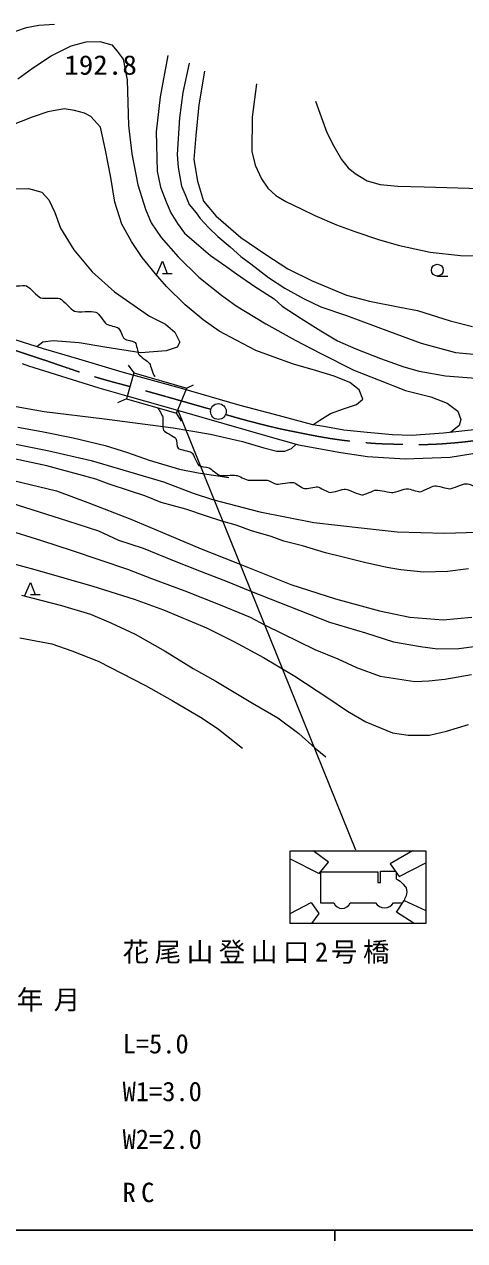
# Model space of a CAD drawing. Units: millimetres, scale not verified. Extents: x 40000 to 680000, y 20000 to 380000.
# Drawn here: x 238696 to 280258, y 204000 to 318693 of the extents above; entities that cross this region are included whole.
import ezdxf
from ezdxf.enums import TextEntityAlignment as Align

# ---------------------------------------------------------------- set-up
doc = ezdxf.new("R2010")
doc.units = ezdxf.units.MM
doc.header["$LTSCALE"] = 1000
doc.linetypes.add('CHAIN', pattern=[18.5, 12, -1.5, 3.5, -1.5])
for name, color, linetype, lineweight in [('M-BMK', 2, 'CHAIN', 13), ('M-TTL-BAND', 7, 'Continuous', 25), ('M-WORK', 1, 'Continuous', 13)]:
    doc.layers.add(name, color=color, linetype=linetype, lineweight=lineweight)
doc.layers.add('M-STR-HTXT', color=7, linetype='Continuous')
doc.styles.add('ＭＳ ゴシック', font='')
doc.styles.get('ＭＳ ゴシック').set_extended_font_data('MS Gothic')

msp = doc.modelspace()

# ---------------------------------------------------------------- linework, layer by layer
at = {"layer": 'M-BMK'}
for points, knots in [([(164962, 288601), (166219, 289740), (166556, 290037), (167598, 290934), (169076, 292207), (169930, 292889), (171456, 294104), (172337, 294806), (172863, 295158), (173754, 295848), (175015, 296825), (175684, 297421), (176965, 298372), (178167, 299264), (178788, 299858), (180105, 300568), (181105, 301107), (181704, 301352), (182793, 301676), (183770, 301967), (184335, 302069), (185337, 302257), (185936, 302370), (186275, 302433), (186883, 302469), (188039, 302538), (188692, 302424), (189845, 302312), (190848, 302215), (191399, 302073), (192396, 301929), (193184, 301816), (193627, 301766), (194414, 301649), (195896, 301428), (196738, 301361), (198203, 301047), (200132, 300632), (201181, 300266), (203087, 299754), (204472, 299382), (205249, 299175), (206630, 298783), (208586, 298227), (209679, 297904), (211616, 297285), (212766, 296917), (213388, 296646), (214536, 296272), (215855, 295843), (216617, 295676), (217929, 295226), (219471, 294696), (220284, 294260), (221821, 293714), (222661, 293416), (223163, 293340), (223996, 293024), (224563, 292808), (224844, 292600), (225408, 292377), (227313, 291626), (228435, 291352), (230364, 290664), (232288, 289978), (233337, 289513), (235263, 288832), (237080, 288190), (238112, 287870), (239941, 287263), (242182, 286518), (243417, 286038), (245681, 285370), (247122, 284944), (247943, 284754), (249390, 284354), (252095, 283606), (252944, 283358), (256302, 282398)], [0, 0, 0, 0, 1, 1, 1, 2, 2, 2, 3, 3, 3, 4, 4, 4, 5, 5, 5, 6, 6, 6, 7, 7, 7, 8, 8, 8, 9, 9, 9, 10, 10, 10, 11, 11, 11, 12, 12, 12, 13, 13, 13, 14, 14, 14, 15, 15, 15, 16, 16, 16, 17, 17, 17, 18, 18, 18, 19, 19, 19, 20, 20, 20, 21, 21, 21, 22, 22, 22, 23, 23, 23, 24, 24, 24, 25, 25, 25, 26, 26, 26, 26]), ([(257706, 281909), (259001, 281533), (259347, 281438), (260407, 281163), (261809, 280800), (262597, 280603), (264018, 280322), (266254, 279880), (267507, 279606), (269774, 279368), (271212, 279217), (272022, 279149), (273467, 279122), (275455, 279084), (276574, 279027), (278556, 279183), (280086, 279304), (280947, 279388), (282455, 279676), (284369, 280041), (285457, 280223), (287308, 280835), (288752, 281313), (289513, 281716), (290929, 282271), (293013, 283089), (294166, 283584), (296275, 284334), (297664, 284828), (298474, 285007), (299886, 285431), (302491, 286213), (303954, 286638), (306565, 287401), (308835, 288065), (310118, 288399), (312382, 289084), (314432, 289704), (315547, 290163), (317605, 290756), (319066, 291178), (319877, 291458), (321370, 291751), (322441, 291962), (323051, 292032), (324137, 292148), (325183, 292260), (325773, 292297), (326825, 292333), (328499, 292390), (329441, 292411), (331113, 292305), (332466, 292220), (333211, 292035), (334554, 291840), (335824, 291656), (336538, 291567), (337802, 291348), (338653, 291200), (339114, 291025), (339971, 290917), (341158, 290767), (341832, 290762), (343028, 290698), (344168, 290637), (344807, 290590), (345949, 290575), (347915, 290550), (349019, 290512), (350983, 290616), (352118, 290676), (352501, 290698), (353884, 290829)], [0, 0, 0, 0, 1, 1, 1, 2, 2, 2, 3, 3, 3, 4, 4, 4, 5, 5, 5, 6, 6, 6, 7, 7, 7, 8, 8, 8, 9, 9, 9, 10, 10, 10, 11, 11, 11, 12, 12, 12, 13, 13, 13, 14, 14, 14, 15, 15, 15, 16, 16, 16, 17, 17, 17, 18, 18, 18, 19, 19, 19, 20, 20, 20, 21, 21, 21, 22, 22, 22, 23, 23, 23, 24, 24, 24, 24])]:
    msp.add_open_spline(points, degree=3, knots=knots, dxfattribs=at)
at = {"layer": 'M-TTL-BAND'}
for p, q in [((40000, 205000), (579000, 205000)), ((268000, 205000), (268000, 204000))]:
    msp.add_line(p, q, dxfattribs=at)
at = {"layer": 'M-WORK'}
for p, q in [((237796, 318023), (238916, 318381)), ((238916, 318381), (240081, 318629)), ((240081, 318629), (241551, 318693)), ((241218, 315707), (243126, 316662)), ((243126, 316662), (244539, 317029)), ((244539, 317029), (245815, 317075)), ((245815, 317075), (246943, 316744)), ((246943, 316744), (247448, 316175)), ((239466, 314570), (241218, 315707)), ((247448, 316175), (248035, 315405)), ((252234, 315747), (251515, 311868)), ((238089, 313542), (239466, 314570)), ((248035, 315405), (248409, 313449)), ((254240, 315038), (253671, 312258)), ((255713, 314277), (255173, 311092)), ((248409, 313449), (248516, 309151)), ((253671, 312258), (253351, 309862)), ((260594, 313084), (260209, 309928)), ((251515, 311868), (251142, 308554)), ((255173, 311092), (254878, 308215)), ((266169, 311435), (267261, 308498)), ((239438, 309940), (235982, 308592)), ((240902, 310454), (239438, 309940)), ((242456, 310724), (240902, 310454)), ((243445, 310582), (242456, 310724)), ((244383, 310313), (243445, 310582)), ((244974, 310004), (244383, 310313)), ((245873, 309003), (244974, 310004)), ((253351, 309862), (253137, 306422)), ((260209, 309928), (260176, 306700)), ((246374, 306832), (245873, 309003)), ((248516, 309151), (248840, 306472)), ((251142, 308554), (251248, 304844)), ((254878, 308215), (254698, 305941)), ((267261, 308498), (267916, 307212)), ((246862, 304250), (246374, 306832)), ((248840, 306472), (249416, 303559)), ((253137, 306422), (253215, 305190)), ((260176, 306700), (260471, 305416)), ((267916, 307212), (268623, 305934)), ((253215, 305190), (253524, 303427)), ((254698, 305941), (255045, 303912)), ((260471, 305416), (261075, 304119)), ((268623, 305934), (269272, 305161)), ((269272, 305161), (269908, 304630)), ((247234, 301925), (246862, 304250)), ((251248, 304844), (251557, 303354)), ((261075, 304119), (261679, 303245)), ((269908, 304630), (271055, 303948)), ((271055, 303948), (272293, 303575)), ((237695, 303183), (239098, 303219)), ((239098, 303219), (240357, 302878)), ((240357, 302878), (241022, 302140)), ((249416, 303559), (250135, 301275)), ((251557, 303354), (252096, 301966)), ((253524, 303427), (253871, 302647)), ((255045, 303912), (255623, 302011)), ((261679, 303245), (262437, 302552)), ((272293, 303575), (273938, 303444)), ((273938, 303444), (276448, 303378)), ((276448, 303378), (282868, 303167)), ((241022, 302140), (241578, 300965)), ((247902, 299844), (247234, 301925)), ((252096, 301966), (252533, 300913)), ((253871, 302647), (254264, 301704)), ((254264, 301704), (254900, 300917)), ((255623, 302011), (256766, 300623)), ((262437, 302552), (263387, 301974)), ((263387, 301974), (264827, 301289)), ((241578, 300965), (242117, 299472)), ((250135, 301275), (250674, 299980)), ((252533, 300913), (253142, 299899)), ((254900, 300917), (255300, 300373)), ((256766, 300623), (259142, 298594)), ((264827, 301289), (266112, 300679)), ((266112, 300679), (268175, 299773)), ((242117, 299472), (243358, 297440)), ((248801, 298226), (247902, 299844)), ((250674, 299980), (251627, 298577)), ((253142, 299899), (253830, 298995)), ((255300, 300373), (256119, 299508)), ((256119, 299508), (256945, 298702)), ((268175, 299773), (269896, 299157)), ((249829, 296697), (248801, 298226)), ((251627, 298577), (253210, 296779)), ((253830, 298995), (255157, 297850)), ((256945, 298702), (258111, 297699)), ((259142, 298594), (261480, 296975)), ((269896, 299157), (272208, 298360)), ((272208, 298360), (274109, 297846)), ((243358, 297440), (245102, 295354)), ((255157, 297850), (256272, 296880)), ((258111, 297699), (259127, 296789)), ((274109, 297846), (277012, 297204)), ((277012, 297204), (279876, 296883)), ((251088, 295156), (249829, 296697)), ((251160, 295073), (251738, 296348)), ((251738, 296348), (252193, 295211)), ((253210, 296779), (255152, 294837)), ((256272, 296880), (257700, 295877)), ((259127, 296789), (260090, 296094)), ((260090, 296094), (261742, 294809)), ((261480, 296975), (263573, 295652)), ((279876, 296883), (283729, 296870)), ((245102, 295354), (247206, 293484)), ((252128, 293961), (251088, 295156)), ((251747, 295211), (252648, 295211)), ((255152, 294837), (257310, 293147)), ((257700, 295877), (258716, 295169)), ((258716, 295169), (260446, 293957)), ((261742, 294809), (263282, 293800)), ((263573, 295652), (265860, 294496)), ((277675, 294953), (278664, 294953)), ((253862, 292253), (252128, 293961)), ((260446, 293957), (262270, 292814)), ((263282, 293800), (265038, 292830)), ((265860, 294496), (269110, 293161)), ((247206, 293484), (250505, 291162)), ((257310, 293147), (258677, 292158)), ((262270, 292814), (263028, 292120)), ((265038, 292830), (266696, 292070)), ((269110, 293161), (271280, 292595)), ((271280, 292595), (274132, 292017)), ((255571, 290840), (253862, 292253)), ((258677, 292158), (261482, 290449)), ((263028, 292120), (264839, 290964)), ((266696, 292070), (269101, 291238)), ((274132, 292017), (275815, 291696)), ((275815, 291696), (278897, 290746)), ((250505, 291162), (252016, 290425)), ((252016, 290425), (252897, 289652)), ((257073, 289774), (255571, 290840)), ((261482, 290449), (264251, 288921)), ((264839, 290964), (266689, 289782)), ((269101, 291238), (273158, 289717)), ((278897, 290746), (281004, 290193)), ((252897, 289652), (253364, 288735)), ((258743, 288875), (257073, 289774)), ((266689, 289782), (268269, 288858)), ((273158, 289717), (276159, 288643)), ((240504, 288079), (237835, 288930)), ((240435, 288735), (239892, 288274)), ((241424, 288861), (240435, 288735)), ((243857, 287121), (240504, 288079)), ((243869, 288663), (241424, 288861)), ((246297, 288249), (243869, 288663)), ((249678, 287710), (246297, 288249)), ((252070, 287908), (249678, 287710)), ((253113, 288267), (252070, 287908)), ((253364, 288735), (253113, 288267)), ((260554, 287950), (258743, 288875)), ((262173, 287346), (260554, 287950)), ((264251, 288921), (266625, 287680)), ((268269, 288858), (269977, 288087)), ((269977, 288087), (272327, 287175)), ((276159, 288643), (279397, 287751)), ((247942, 285887), (243857, 287121)), ((264087, 286640), (262173, 287346)), ((266625, 287680), (269808, 286097)), ((272327, 287175), (274520, 286408)), ((279397, 287751), (282510, 287476)), ((238508, 286726), (239086, 286507)), ((239086, 286507), (245736, 284419)), ((253452, 284372), (247942, 285887)), ((249025, 285841), (248326, 283384)), ((248498, 286567), (249025, 285841)), ((249025, 285841), (254019, 284381)), ((266180, 286049), (264087, 286640)), ((267927, 285522), (266180, 286049)), ((269808, 286097), (272110, 285162)), ((274520, 286408), (275970, 285986)), ((275970, 285986), (278438, 285564)), ((254619, 284668), (254019, 284381)), ((269430, 284932), (267927, 285522)), ((270291, 284238), (269430, 284932)), ((272110, 285162), (274663, 284155)), ((278438, 285564), (281310, 285334)), ((245736, 284419), (248378, 283647)), ((248326, 283384), (247489, 282988)), ((248326, 283384), (253063, 282034)), ((248378, 283647), (253377, 282244)), ((253063, 282034), (254019, 284381)), ((259083, 282742), (253452, 284372)), ((270059, 282851), (270637, 283352)), ((270637, 283352), (270291, 284238)), ((274663, 284155), (277073, 283562)), ((277073, 283562), (278619, 282968)), ((235063, 283171), (240565, 282182)), ((240565, 282182), (246266, 281499)), ((253172, 282302), (269938, 240854)), ((253377, 282244), (261667, 279871)), ((256176, 282437), (256302, 282398)), ((262309, 281888), (259083, 282742)), ((267593, 281990), (268826, 282452)), ((268826, 282452), (270059, 282851)), ((278619, 282968), (279608, 282231)), ((279608, 282231), (279896, 281422)), ((246266, 281499), (252740, 280636)), ((253534, 281281), (253063, 282034)), ((265938, 280916), (262309, 281888)), ((265938, 280916), (266578, 281361)), ((266578, 281361), (267593, 281990)), ((279896, 281422), (279752, 280864)), ((238081, 280716), (240347, 280302)), ((240347, 280302), (243296, 279709)), ((252740, 280636), (256282, 280060)), ((256282, 280060), (259285, 279341)), ((261667, 279871), (264563, 279043)), ((266975, 280759), (265938, 280916)), ((268847, 280411), (266975, 280759)), ((271067, 280200), (268847, 280411)), ((273434, 279980), (271067, 280200)), ((275233, 279934), (273434, 279980)), ((278260, 280145), (275233, 279934)), ((281444, 280493), (278260, 280145)), ((279752, 280864), (278923, 280217)), ((235758, 279517), (240883, 278502)), ((243296, 279709), (246317, 278989)), ((246317, 278989), (248421, 278306)), ((259285, 279341), (261317, 278748)), ((261317, 278748), (262540, 278442)), ((263277, 278442), (263925, 278712)), ((263925, 278712), (264351, 279104)), ((264563, 279043), (268573, 278306)), ((238903, 277471), (236435, 278003)), ((240883, 278502), (245019, 277552)), ((248421, 278306), (250489, 277587)), ((250489, 277587), (253330, 276760)), ((262540, 278442), (263277, 278442)), ((268573, 278306), (271090, 277946)), ((271090, 277946), (274651, 277731)), ((274651, 277731), (278895, 277875)), ((278895, 277875), (281808, 278360)), ((240812, 277076), (238903, 277471)), ((242215, 276700), (240812, 277076)), ((243839, 276259), (242215, 276700)), ((245019, 277552), (248525, 276524)), ((248525, 276524), (251827, 275561)), ((253330, 276760), (255092, 276400)), ((237668, 275675), (241750, 274704)), ((245445, 275819), (243839, 276259)), ((246720, 275342), (245445, 275819)), ((248629, 274691), (246720, 275342)), ((251827, 275561), (254640, 274495)), ((255092, 276400), (258006, 275950)), ((241750, 274704), (244699, 273607)), ((250060, 274223), (248629, 274691)), ((251620, 273617), (250060, 274223)), ((254640, 274495), (256451, 273891)), ((237437, 273567), (242774, 271880)), ((244699, 273607), (248763, 272025)), ((253932, 272966), (251620, 273617)), ((256451, 273891), (260933, 272709)), ((242774, 271880), (245695, 270948)), ((248763, 272025), (252342, 270514)), ((255895, 272305), (253932, 272966)), ((257345, 271846), (255895, 272305)), ((258693, 271461), (257345, 271846)), ((260933, 272709), (266033, 271720)), ((236882, 271100), (240317, 270021)), ((245695, 270948), (247583, 270067)), ((260143, 270938), (258693, 271461)), ((261987, 270406), (260143, 270938)), ((266033, 271720), (270477, 271207)), ((270477, 271207), (273882, 270852)), ((273882, 270852), (278352, 270711)), ((278352, 270711), (281422, 270801)), ((240317, 270021), (243212, 269068)), ((247583, 270067), (249899, 269312)), ((252342, 270514), (255381, 269220)), ((263180, 269966), (261987, 270406)), ((264960, 269516), (263180, 269966)), ((243212, 269068), (248427, 267324)), ((249899, 269312), (252668, 268179)), ((255381, 269220), (258672, 267943)), ((267134, 268874), (264960, 269516)), ((268795, 268443), (267134, 268874)), ((270795, 267947), (268795, 268443)), ((237351, 267926), (239700, 267293)), ((239700, 267293), (245168, 265724)), ((248427, 267324), (250693, 266443)), ((252668, 268179), (255387, 267096)), ((258672, 267943), (263851, 265857)), ((272896, 267461), (270795, 267947)), ((274245, 267241), (272896, 267461)), ((276364, 267039), (274245, 267241)), ((280630, 267360), (278630, 267085)), ((250693, 266443), (253858, 265274)), ((255387, 267096), (257854, 266165)), ((257854, 266165), (259969, 265284)), ((278630, 267085), (276364, 267039)), ((238700, 264786), (239278, 266061)), ((239278, 266061), (239733, 264923)), ((245168, 265724), (249077, 264476)), ((253858, 265274), (257185, 263961)), ((259969, 265284), (267501, 262312)), ((263851, 265857), (268059, 264526)), ((238426, 264855), (242206, 263892)), ((239287, 264923), (240187, 264923)), ((242206, 263892), (244931, 263076)), ((249077, 264476), (251829, 263476)), ((257185, 263961), (260008, 262792)), ((268059, 264526), (272231, 263393)), ((244931, 263076), (246849, 262250)), ((251829, 263476), (255894, 261788)), ((260008, 262792), (261429, 262037)), ((272231, 263393), (275090, 262800)), ((275090, 262800), (278219, 262548)), ((278219, 262548), (280934, 262782)), ((246849, 262250), (249161, 261195)), ((255894, 261788), (258472, 260485)), ((261429, 262037), (266104, 259735)), ((267501, 262312), (270882, 261305)), ((238280, 260847), (241283, 260272)), ((249161, 261195), (251978, 259571)), ((258472, 260485), (261279, 258990)), ((270882, 261305), (273543, 260477)), ((273543, 260477), (276079, 260028)), ((241283, 260272), (243171, 259624)), ((243171, 259624), (245670, 258635)), ((251978, 259571), (254647, 257938)), ((266104, 259735), (268280, 258854)), ((276079, 260028), (277697, 259794)), ((277697, 259794), (279711, 259848)), ((279711, 259848), (281384, 260064)), ((245670, 258635), (250130, 256334)), ((261279, 258990), (264215, 257237)), ((268280, 258854), (270042, 258045)), ((254647, 257938), (256776, 256745)), ((264215, 257237), (267326, 255182)), ((270042, 258045), (272272, 257218)), ((272272, 257218), (275563, 256714)), ((276869, 256774), (278392, 256957)), ((278392, 256957), (280915, 257398)), ((250130, 256334), (252666, 254931)), ((256776, 256745), (260235, 254671)), ((275563, 256714), (276869, 256774)), ((252666, 254931), (255471, 253277)), ((260235, 254671), (262630, 253304)), ((267326, 255182), (269188, 253916)), ((269188, 253916), (270922, 252916)), ((255471, 253277), (257035, 252216)), ((262630, 253304), (264602, 251836)), ((270922, 252916), (272362, 252320)), ((278555, 252054), (280620, 252668)), ((257035, 252216), (259283, 250435)), ((264602, 251836), (266134, 250433)), ((272362, 252320), (273454, 251879)), ((273454, 251879), (274931, 251677)), ((274931, 251677), (276950, 251668)), ((276950, 251668), (278555, 252054)), ((266134, 250433), (267144, 249616)), ((263779, 233920), (263779, 240772)), ((263779, 240008), (266513, 238614)), ((263815, 240754), (276584, 240754)), ((267394, 239693), (265953, 240754)), ((275330, 240754), (273238, 239549)), ((276584, 240754), (276584, 233920)), ((266513, 238614), (267394, 239693)), ((266659, 238793), (266659, 235863)), ((266659, 238793), (272057, 238793)), ((272057, 238793), (272069, 237769)), ((272304, 237769), (272304, 238830)), ((272304, 238830), (273743, 238830)), ((273238, 239549), (274084, 238344)), ((273832, 238074), (273832, 238703)), ((274084, 238344), (276584, 239625)), ((272069, 237769), (272304, 237769)), ((263779, 234864), (265758, 235881)), ((265758, 235881), (266477, 234838)), ((266659, 235863), (267827, 235863)), ((267827, 235863), (267920, 235863)), ((269434, 235863), (271840, 235863)), ((273544, 235863), (274394, 235863)), ((273814, 234963), (274533, 236078)), ((274533, 236078), (276584, 235130)), ((266477, 234838), (265802, 233920)), ((275500, 233920), (273814, 234963)), ((276584, 233920), (263779, 233920))]:
    msp.add_line(p, q, dxfattribs=at)
for centre, radius in [((277675, 295512), 560), ((257013, 282181), 744)]:
    msp.add_circle(centre, radius, dxfattribs=at)
for centre, radius, start, end in [((268677, 236128), 802, 199.32749, 340.67251), ((272692, 236399), 1007, 212.18868, 327.81132)]:
    msp.add_arc(centre, radius, start, end, dxfattribs=at)
for points, knots in [([(231107, 296137), (231423, 296215), (232425, 296164), (232731, 296055), (232973, 295968), (233457, 295285), (233703, 295211), (234078, 295098), (235289, 295303), (235658, 295174), (236002, 295053), (236735, 294149), (237080, 294027), (237424, 293905), (238561, 294149), (238906, 294027), (239233, 293911), (239911, 293031), (240236, 292908), (240578, 292778), (241722, 292959), (242062, 292825), (242397, 292693), (243091, 291778), (243429, 291651), (243808, 291508), (245074, 291702), (245450, 291551), (245731, 291438), (246221, 290607), (246468, 290432), (246662, 290294), (247405, 290189), (247588, 290037), (247762, 289892), (247966, 289193), (248138, 289046), (248303, 288905), (249018, 288848), (249166, 288688), (249320, 288522), (249350, 287784), (249478, 287597), (249629, 287374), (250346, 286943), (250505, 286725), (250658, 286516), (250776, 285667), (250991, 285523), (251004, 285515), (251018, 285507), (251033, 285498)], [0, 0, 0, 0, 1, 1, 1, 2, 2, 2, 3, 3, 3, 4, 4, 4, 5, 5, 5, 6, 6, 6, 7, 7, 7, 8, 8, 8, 9, 9, 9, 10, 10, 10, 11, 11, 11, 12, 12, 12, 13, 13, 13, 14, 14, 14, 15, 15, 15, 16, 16, 16, 17, 17, 17, 17]), ([(251266, 282546), (251405, 282394), (251708, 281840), (251761, 281641), (251824, 281408), (251707, 280642), (251833, 280436), (251979, 280198), (252810, 279866), (252984, 279648), (253105, 279498), (253069, 278840), (253214, 278713), (253414, 278536), (254283, 278488), (254489, 278318), (254702, 278142), (254951, 277290), (255159, 277107), (255304, 276978), (255929, 276972), (256105, 276889), (256331, 276784), (256892, 276250), (257132, 276183), (257431, 276099), (258377, 276217), (258683, 276165), (258925, 276123), (259587, 275762), (259830, 275724), (260185, 275669), (261272, 275756), (261628, 275706), (261816, 275679), (262319, 275365), (262509, 275348), (262826, 275320), (263782, 275538), (264096, 275486), (264328, 275447), (264892, 274958), (265124, 274917), (265371, 274873), (266122, 275119), (266371, 275082), (266627, 275044), (267297, 274580), (267555, 274559), (267854, 274535), (268724, 274895), (269023, 274871), (269348, 274845), (270230, 274331), (270555, 274320), (270842, 274311), (271627, 274757), (271913, 274779), (272229, 274804), (273165, 274536), (273482, 274550), (273764, 274562), (274566, 274899), (274849, 274908), (275087, 274915), (275768, 274598), (276005, 274623), (276309, 274656), (277123, 275152), (277427, 275183), (277714, 275212), (278553, 274889), (278840, 274908), (279165, 274929), (280074, 275364), (280400, 275376), (280674, 275385), (281447, 274998), (281721, 275009), (281987, 275019), (282702, 275463), (282969, 275477), (283229, 275490), (283967, 275109), (284226, 275137), (284535, 275171), (285342, 275710), (285648, 275770), (285827, 275806), (286367, 275560), (286547, 275596), (286894, 275665), (287837, 276190), (288180, 276275), (288390, 276327), (289058, 276195), (289263, 276266), (289569, 276372), (290325, 277043), (290639, 277128), (290911, 277202), (291767, 276960), (292043, 277018), (292238, 277059), (292664, 277550), (292859, 277596), (293099, 277652), (293852, 277423), (294089, 277495), (294472, 277611), (295430, 278417), (295823, 278495), (296114, 278553), (296966, 278121), (297263, 278128), (297643, 278138), (298728, 278576), (299107, 278578), (299427, 278579), (300330, 278118), (300649, 278146), (300980, 278176), (301827, 278786), (302153, 278853), (302370, 278897), (303032, 278620), (303245, 278679), (303594, 278774), (304463, 279489), (304814, 279578), (305024, 279630), (305657, 279298), (305869, 279339), (306221, 279408), (307144, 280019), (307493, 280101), (307678, 280144), (308246, 279884), (308429, 279935), (308705, 280013), (309453, 280485), (309642, 280701)], [0, 0, 0, 0, 1, 1, 1, 2, 2, 2, 3, 3, 3, 4, 4, 4, 5, 5, 5, 6, 6, 6, 7, 7, 7, 8, 8, 8, 9, 9, 9, 10, 10, 10, 11, 11, 11, 12, 12, 12, 13, 13, 13, 14, 14, 14, 15, 15, 15, 16, 16, 16, 17, 17, 17, 18, 18, 18, 19, 19, 19, 20, 20, 20, 21, 21, 21, 22, 22, 22, 23, 23, 23, 24, 24, 24, 25, 25, 25, 26, 26, 26, 27, 27, 27, 28, 28, 28, 29, 29, 29, 30, 30, 30, 31, 31, 31, 32, 32, 32, 33, 33, 33, 34, 34, 34, 35, 35, 35, 36, 36, 36, 37, 37, 37, 38, 38, 38, 39, 39, 39, 40, 40, 40, 41, 41, 41, 42, 42, 42, 43, 43, 43, 44, 44, 44, 45, 45, 45, 46, 46, 46, 47, 47, 47, 47]), ([(273832, 238074), (273968, 238151), (274685, 237420), (274737, 237273), (274881, 236677), (274658, 236399), (274533, 236078), (274526, 236061), (274519, 236049), (274509, 236042)], [0, 0, 0, 0, 1, 1, 1, 2, 2, 2, 3, 3, 3, 3])]:
    msp.add_open_spline(points, degree=3, knots=knots, dxfattribs=at)

# ---------------------------------------------------------------- texts
at = {"layer": 'M-STR-HTXT', "style": 'ＭＳ ゴシック'}
for s, p in [('L=5.0', (247973, 221104)), ('W1=3.0', (247973, 216604)), ('W2=2.0', (247973, 212104))]:
    msp.add_text(s, height=1833, dxfattribs=at).set_placement(p, align=Align.BOTTOM_LEFT)
at = {"layer": 'M-STR-HTXT', "char_height": 1833, "attachment_point": 7, "style": 'ＭＳ ゴシック'}
for s, insert in [('\\T1.21;花尾山登山口2号橋', (247973, 230104)), ('\\T1.4;架設年月', (230973, 225604)), ('\\T1.4;RC', (247973, 207604))]:
    msp.add_mtext(s, dxfattribs=dict(at, insert=insert))
at = {"layer": 'M-WORK', "style": 'ＭＳ ゴシック', "width": 1.1}
msp.add_text('192.8', height=1833, dxfattribs=at).set_placement((242463, 313395), align=Align.BOTTOM_LEFT)

doc.saveas('drawing.dxf')
